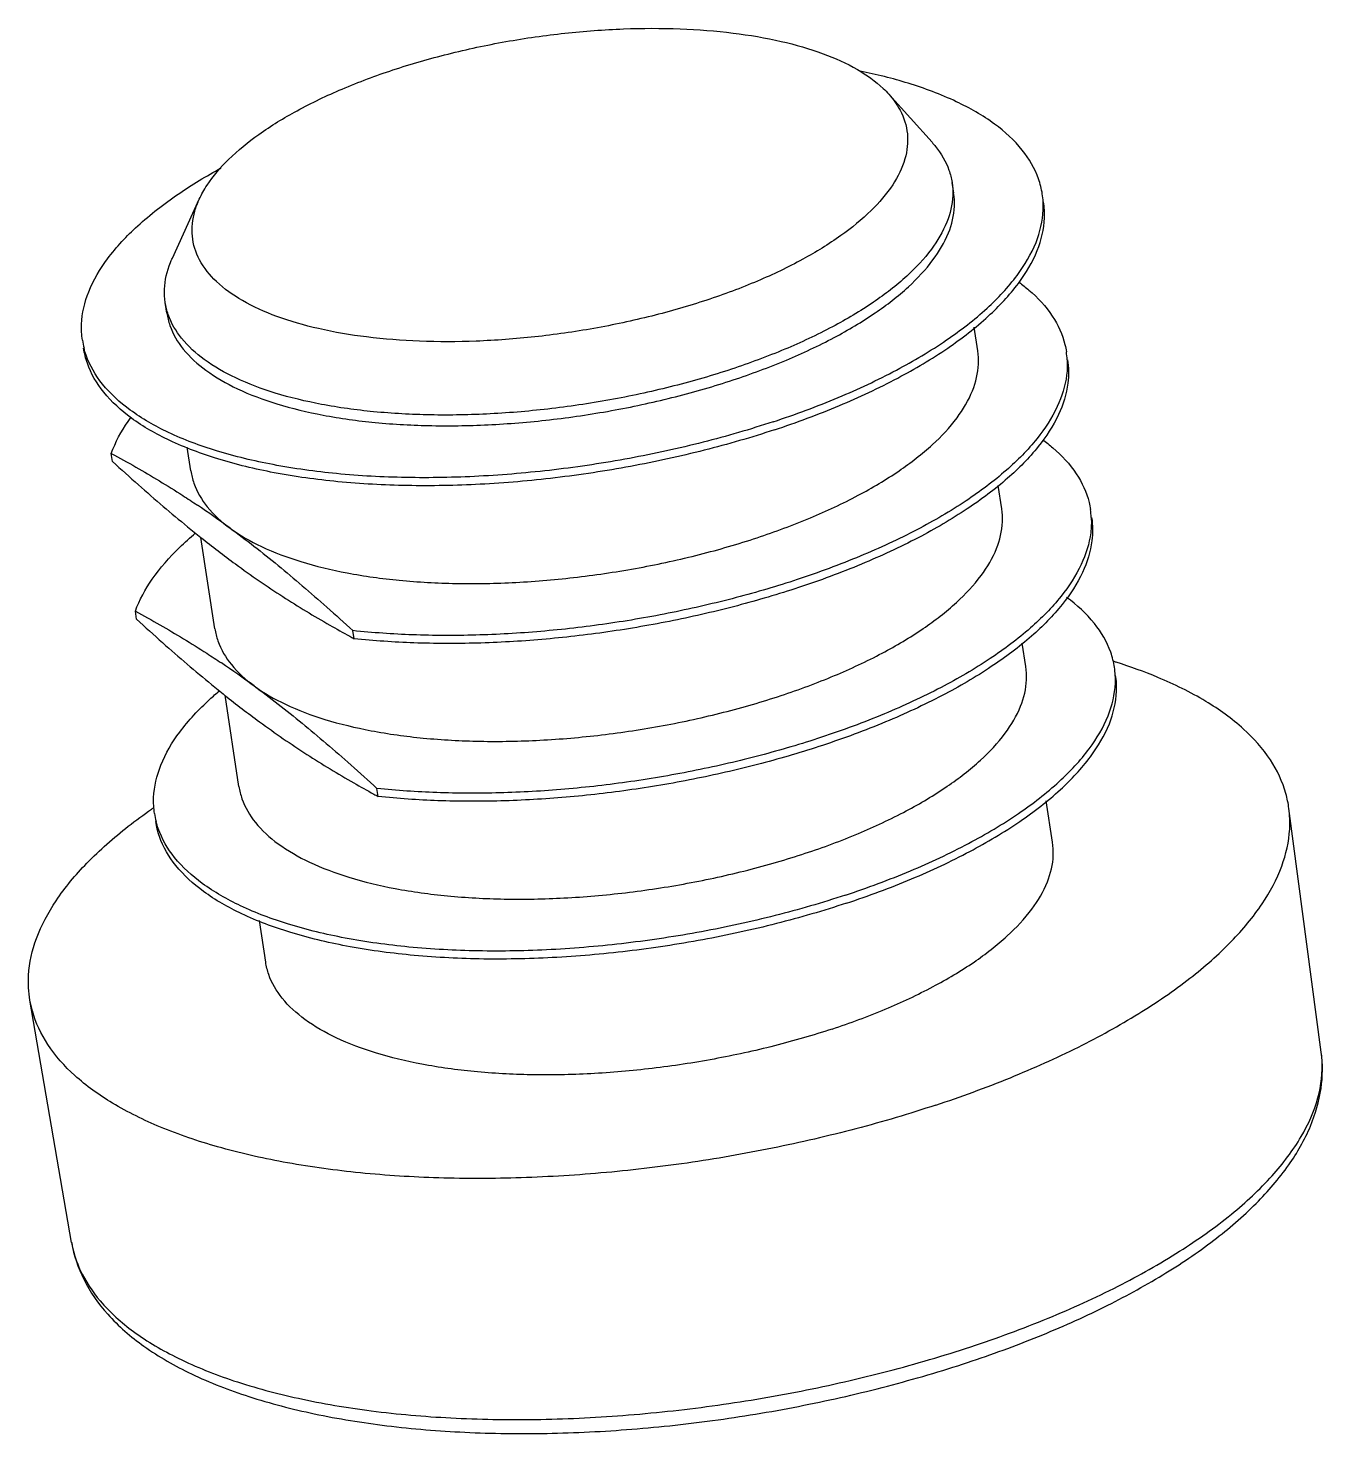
# Model space of a CAD drawing. Header units: millimetres. Extents: x 4911 to 5491, y 411 to 814.
# Drawn here: x 5081.25 to 5086.94, y 425.39 to 431.57 of the extents above; entities that cross this region are included whole.
import ezdxf

# ---------------------------------------------------------------- set-up
doc = ezdxf.new("R2010")
doc.units = ezdxf.units.MM

# ---------------------------------------------------------------- blocks, each defined once
blk = doc.blocks.new('*u43')
at = {"color": 7, "linetype": 'Continuous'}
for p, q in [((-0.2432587901002989, 7.565498570399939), (-0.5148523849002231, 7.867839078699944)), ((-0.1071419399004299, 7.245862000099919), (-0.1174377406005078, 7.31343865569994)), ((-5.01534865190024, 6.838435562899917), (-4.846115468100834, 7.2079392748999)), ((-5.05010118410064, 6.492765784799928), (-5.060396984899853, 6.56034244039995)), ((0.04386313809936837, 6.25473771749995), (0.02121855099903769, 6.403365832799921)), ((-5.391061038601038, 5.560896236299925), (-5.39875410500099, 5.61138980279992)), ((-4.899096106200886, 5.501641502199959), (-4.921759740100242, 5.650394631899928)), ((0.1948682161000761, 5.263613434899924), (0.1724688140993749, 5.410632273399926)), ((-4.748091028201088, 4.510517219599933), (-4.835373386400533, 5.083396395799923)), ((-5.24005596060033, 4.569771953699956), (-5.247749027000282, 4.620265520199951)), ((-3.873150730900306, 4.447723969099911), (-3.880843797300258, 4.498217535599906)), ((0.3458732939998299, 4.272489152299954), (0.3234738921000826, 4.419507990799957)), ((-4.59708595020038, 3.519392936999907), (-4.684368308400735, 4.092272113199897)), ((-3.722145652900508, 3.456599686499942), (-3.729838719400504, 3.507093252999937)), ((0.5140380399989226, 3.168737110299958), (0.4742337848992975, 3.429992984999899)), ((2.202193163198899, 1.850127243399925), (1.998756631099241, 3.381824748699955)), ((-4.428921204300423, 2.41564089499991), (-4.468744506200892, 2.677021784099907)), ((-5.647796285900768, 0.6541235840999207), (-5.909732585299935, 2.176908219399934))]:
    blk.add_line(p, q, dxfattribs=at)
for centre, radius, start, end in [((-0.07655278620040917, 7.161156260799942), 0.5323307847, 3.180097846700671, 8.658229633899557), ((-5.054796878800516, 6.402552701599916), 0.5315827120000001, 188.6534047055961, 194.1409413717989), ((0.07791365759931068, 6.171792441299942), 0.5287525734, 3.04293256819833, 8.526126214395905), ((-8.245287535900388, 0.2476972557999488), 6.071221563200001, 53.72420895290151, 56.08962032900862), ((0.228918735499974, 5.180668158699916), 0.5287525734, 3.04293256799994, 8.526126214503478), ((-0.4839166650999687, 10.54574145779992), 6.9843201886, 231.458195225291, 233.6993232181937), ((-0.07529742620044999, 11.46629612859988), 7.9802283728, 241.3570869928863, 241.581523664906), ((-8.094282456200744, -0.7434270241000718), 6.07122156, 53.72420894748227, 56.08962032819386), ((-0.1617996323002444, 0.8822123618999171), 3.5822778052, 72.53039298900929, 72.83120285051002), ((0.3764624476989411, 4.18778341299992), 0.5323307847, 3.180097846599863, 8.658229634103808), ((-0.3329115836004348, 9.554617179599916), 6.9843201943, 231.4581952248901, 233.6993232130099), ((0.07570764449974376, 10.47517183269991), 7.9802283577, 241.3570869928188, 241.5815236652018), ((-3.112524841701088, 0.449401966699952), 3.5641988586, 124.5193974463961, 124.7931980509786), ((-4.601781644900257, 3.429179853799951), 0.5315827120000001, 188.6534047058969, 194.1409413717041)]:
    blk.add_arc(centre, radius, start, end, dxfattribs=at)
for points, start_tangent, end_tangent in [([(-3.62950442590045, 8.020153239699937), (-3.283594315100345, 8.120246231999886), (-2.920233055299832, 8.197891379299904), (-2.54933219420036, 8.250970724499894), (-2.181008940600805, 8.278036401399959), (-1.825310192700272, 8.278350128899945), (-1.491938484999991, 8.251903349299937), (-1.189987328700226, 8.199417461799953), (-0.9276931642007185, 8.122324144699974), (-0.7122106925999105, 8.02272630259995), (-0.5494177140008105, 7.903340705099936), (-0.5149000504006835, 7.867909761799922)], (0.9494264105928196, 0.3139896349703761), (0.6688645946489238, -0.7433842573159085)), ([(-4.846172744501018, 7.207967515799965), (-4.797506958700978, 7.295399826299899), (-4.662321579600757, 7.45742888399991), (-4.472076965600536, 7.615090026299924), (-4.231962493900937, 7.764082668099945), (-3.948527861301045, 7.900342678499896), (-3.62950442590045, 8.020153239699937)], (0.4167120418426046, 0.9090385438381341), (0.9494264106002881, 0.3139896349477987)), ([(0.4497115024996674, 7.241293410599951), (0.426330873498955, 7.335658762499975), (0.3236311806995218, 7.51680637949994), (0.1497962069997811, 7.679858972999909), (-0.09089365369982261, 7.820801646899895), (-0.3925118183005907, 7.936163924799928), (-0.694743557000038, 8.012684920999959)], (-0.1505095956103384, 0.9886085482278634), (-0.9797373658336428, 0.2002865297251799)), ([(-0.5149000504006835, 7.867909761799922), (-0.443754796500798, 7.76742387999991), (-0.3981041490005737, 7.618683283999928), (-0.4137110021001718, 7.461176172899968), (-0.4901496417005546, 7.299198929899944), (-0.6253350209008204, 7.137169872199934), (-0.8155796349001321, 6.979508729899976), (-1.05569410660064, 6.830516088099898), (-1.339128739100488, 6.694256077699947), (-1.658152174600218, 6.574445516499964)], (0.6688645946319924, -0.7433842573311469), (-0.9494264105986873, -0.3139896349526392)), ([(-0.2432337734007888, 7.565521006299946), (-0.2209340775007149, 7.53924584579994), (-0.1367540014998667, 7.390764192499944), (-0.1175895515007142, 7.313415543399913)], (0.6676618332029122, -0.744464691227253), (0.1505095956403357, -0.9886085482232838)), ([(-5.580328357000326, 6.322572421999894), (-5.585983332500291, 6.422989255199923), (-5.540639895700224, 6.626609824399907), (-5.422033923699928, 6.834054963699941), (-5.233085888999994, 7.040216685199937), (-4.978448319300696, 7.240018603099941), (-4.709661079300531, 7.404109351499926)], (-0.1505095955707321, 0.98860854823389), (0.8767971984510622, 0.4808603464503733)), ([(-0.1175895515007142, 7.313415543399913), (-0.1129543257002297, 7.231106663699961), (-0.1501210772003105, 7.06420455779994), (-0.2473390870000003, 6.894167558399886), (-0.4022145253002236, 6.725182540799949), (-0.610933844700412, 6.561410476899937), (-0.8683576829007507, 6.406883978499934), (-1.168147410600795, 6.265408000899924), (-1.502921209700617, 6.140466152099918)], (0.1505095955653579, -0.9886085482347265), (-0.9494264105994101, -0.3139896349504577)), ([(-1.492625409000539, 6.072889496499897), (-1.157851609800673, 6.19783134529996), (-0.8580618821006283, 6.339307322899913), (-0.6006380439002896, 6.493833821299972), (-0.3919187246010551, 6.657605885099883), (-0.2370432863008318, 6.826590902699934), (-0.1398252764010977, 6.996627902199918), (-0.1026585250001517, 7.16353000809994), (-0.1072937508006362, 7.245838887799891)], (0.9494264105994106, 0.3139896349504545), (-0.150509595565361, 0.9886085482347271)), ([(-1.658152174600218, 6.574445516499964), (-2.004062285300279, 6.474352524199958), (-2.367423545199927, 6.39670737689994), (-2.738324406200263, 6.34362803169995), (-3.106647659800728, 6.316562354799942), (-3.462346407800396, 6.316248627299956), (-3.795718115500677, 6.342695406899907), (-4.097669271700397, 6.39518129439989), (-4.359963436199905, 6.472274611499927), (-4.575445907800713, 6.571872453599894), (-4.738238886400723, 6.691258051099908), (-4.843901803900735, 6.827174876199933), (-4.889552451501004, 6.975915472199972), (-4.873945598300452, 7.133422583299932), (-4.846172744501018, 7.207967515799965)], (-0.949426410592989, -0.3139896349698716), (0.4167120418637546, 0.9090385438284327)), ([(-1.240393120600856, 5.810295153199945), (-0.8319690856005764, 5.962724208799955), (-0.4662256177998643, 6.135324901499928), (-0.1521685351999622, 6.323847229499961), (0.1024690343992916, 6.523649147399965), (0.2914170691001345, 6.729810868899904), (0.4100230411995653, 6.937256008199938), (0.4553664778995881, 7.140876577399922), (0.4549582590989303, 7.190687143499929)], (0.949426410604566, 0.3139896349348691), (-0.0554158887075597, 0.9984633590065939)), ([(-1.23270005410086, 5.75980158669995), (-0.82427601910058, 5.91223064229996), (-0.4585325513999123, 6.084831334999933), (-0.1444754688000103, 6.273353662999966), (0.1101621009001974, 6.473155580899913), (0.2991101356001309, 6.679317302399909), (0.4177161075995173, 6.886762441599899), (0.4630595443995844, 7.090383010899927), (0.4574045688996193, 7.190799844099956)], (0.9494264105907403, 0.31398963497667), (-0.1505095955722888, 0.9886085482336535)), ([(-5.060245174000556, 6.56036555269992), (-5.064880399801041, 6.642674432399929), (-5.027713648400095, 6.80957653829995), (-5.015376411100078, 6.838448248099894)], (-0.1505095956957137, 0.9886085482148794), (0.4156323029583282, 0.9095327309874667)), ([(0.3039628075994187, 6.686448442999904), (0.3651423759993122, 6.63775205069993), (0.51233483139913, 6.474148422299947), (0.5920855976000894, 6.2947973055999), (0.600822648499161, 6.250185496499967)], (0.8041538373023043, -0.5944212361213144), (0.1485361850476034, -0.9889069732444754)), ([(-1.502921209700617, 6.140466152099918), (-1.864435838400823, 6.035134915099889), (-2.24378960660033, 5.952007894599888), (-2.631641565600148, 5.893131953599891), (-3.018441513000653, 5.859956813299959), (-3.394665150201035, 5.853299355599916), (-3.751048602800438, 5.873323509299894), (-4.078816527400704, 5.919536213299921), (-4.369898189800551, 5.99079955749994), (-4.617126193500553, 6.085358801699954), (-4.814412964600706, 6.200885583599927), (-4.956900648000556, 6.33453525029995), (-5.041080724000494, 6.483016903599946), (-5.060245174000556, 6.56036555269992)], (-0.9494264105990987, -0.3139896349513974), (-0.1505095955988503, 0.9886085482296142)), ([(-5.049949373300478, 6.492788897099899), (-5.030784923300416, 6.415440247999925), (-4.946604847200433, 6.266958594699929), (-4.804117163900628, 6.133308927899918), (-4.606830392800475, 6.017782145999945), (-4.359602389000429, 5.923222901799932), (-4.068520726600582, 5.851959557699956), (-3.740752802000316, 5.805746853699929), (-3.384369349400004, 5.785722699999951), (-3.00814571220053, 5.792380157599951), (-2.62134576490098, 5.825555297999927), (-2.233493805900252, 5.884431238999923), (-1.8541400376007, 5.967558259499924), (-1.492625409000539, 6.072889496499897)], (0.1505095955988503, -0.9886085482296142), (0.9494264105990972, 0.3139896349514008)), ([(-1.23270005410086, 5.75980158669995), (-1.673747901100796, 5.631297477599901), (-2.136559498299903, 5.529882512499967), (-2.609738888300853, 5.458053864499902), (-3.081634824100547, 5.417580193299955), (-3.540627661500366, 5.409458094999934), (-3.975415473600151, 5.433887562499933), (-4.375292341600471, 5.490267061399891), (-4.730411969800116, 5.577208341299922), (-5.032030134399974, 5.692570619199955), (-5.272719995100488, 5.833513293099941), (-5.446554968800228, 5.996565886499923), (-5.549254661600571, 6.177713503599932), (-5.572635290600374, 6.272078855499899)], (-0.9494264105958248, -0.3139896349612986), (-0.1505095955822207, 0.9886085482321556)), ([(-1.240393120600856, 5.810295153199945), (-1.681440967500748, 5.681791044099896), (-2.144252564799899, 5.580376079099949), (-2.617431954700805, 5.508547431099942), (-3.089327890500499, 5.46807375979995), (-3.548320727900318, 5.459951661499929), (-3.983108540100147, 5.484381128999928), (-4.382985408100467, 5.540760627899942), (-4.738105036200068, 5.627701907799917), (-5.039723200799926, 5.74306418569995), (-5.28041306150044, 5.884006859599936), (-5.454248035301134, 6.047059453099905), (-5.556947728000523, 6.228207070099927), (-5.570271406500979, 6.272682801499968)], (-0.949426410596999, -0.3139896349577466), (-0.2443866863151634, 0.9696778576165852)), ([(-1.34162033100074, 5.081765213899928), (-1.006846531799965, 5.206707062699934), (-0.7070568040999206, 5.348183040299887), (-0.4496329660005358, 5.502709538699946), (-0.2409136466003474, 5.666481602499971), (-0.08603820830103359, 5.835466620099965), (0.01117980159961007, 6.005503619599949), (0.04834655299964652, 6.172405725499971), (0.04371132720007154, 6.254714605199922)], (0.94942641059941, 0.3139896349504539), (-0.1505095956156006, 0.9886085482270653)), ([(0.605920710099781, 6.199860864199934), (0.602556294099486, 6.103831511899898), (0.5435049154993976, 5.905651553799942), (0.4162914452990663, 5.70482426049989), (0.2238465644995813, 5.505977557999927), (-0.02939582680028252, 5.313693838699919), (-0.3376007222004773, 5.13240437449997), (-0.6936664065005971, 4.966287207699907), (-1.089388042601058, 4.819170870599919)], (0.05333865709215892, -0.998576480626095), (-0.9494264105918554, -0.3139896349732996)), ([(0.6085157148991129, 6.199691929899927), (0.6102493605994823, 6.053337945399903), (0.551197981999394, 5.855157987299947), (0.4239845116990182, 5.654330693999896), (0.2315396308995332, 5.455483991499932), (-0.02170276030028617, 5.263200272199924), (-0.329907655700481, 5.081910807999918), (-0.6859733400006007, 4.915793641199912), (-1.081694976200197, 4.768677304099924)], (0.1485361851273542, -0.9889069732324771), (-0.9494264105966405, -0.3139896349588345)), ([(-5.39875410500099, 5.61138980279992), (-5.293370529200729, 5.811806646999912), (-5.276043258500067, 5.836173272799897)], (0.3370799263587927, 0.9414760343449805), (0.5901997522810843, 0.8072572405419204)), ([(0.4518736138998065, 5.69760338369997), (0.5161474538999755, 5.646627768099961), (0.6633399093989283, 5.483024139699921), (0.7430906754998432, 5.303673022999931), (0.7518277263989148, 5.25906121389994)], (0.8061438851799608, -0.5917195589018035), (0.1485361851994943, -0.9889069732216347)), ([(-5.39875410500099, 5.61138980279992), (-5.244936179000433, 5.525866486699897), (-5.096788644100343, 5.438638669499937), (-4.950180135199844, 5.346886307699947), (-4.858180562499911, 5.286272215099928)], (0.8794909751083645, -0.475915564678166), (0.8299542588003375, -0.5578314515148762)), ([(-5.391061038601038, 5.560896236299925), (-5.227884754900515, 5.413949187499952), (-5.072390104400256, 5.278498458899946), (-4.920373776600172, 5.151251789699927), (-4.835745204400155, 5.082929282599935)], (0.7382447380866701, -0.6745329544857976), (0.7823964613480311, -0.6227806815164619)), ([(-4.898941294000906, 5.501665073499908), (-4.879779845300618, 5.424315965399956), (-4.795599769300679, 5.27583431209996), (-4.65311208589992, 5.142184645299949)], (0.1505226032027374, -0.9886065678140509), (0.8063953581573132, -0.5913768057189437)), ([(-1.190615253000942, 4.090640931299959), (-0.8558414538001671, 4.215582780099908), (-0.5560517262001667, 4.357058757699917), (-0.2986278879998281, 4.51158525609992), (-0.08990856860054919, 4.675357319899945), (0.06496686969967413, 4.844342337499938), (0.1621848795994083, 5.014379336999923), (0.1993516309994448, 5.181281442899945), (0.1947164051998698, 5.263590322599953)], (0.9494264105994106, 0.3139896349504565), (-0.1505095955653585, 0.9886085482347224)), ([(-4.65311208589992, 5.142184645299949), (-4.455825314800677, 5.026657863399919), (-4.208597311100675, 4.932098619199905), (-3.917515648599874, 4.86083527509993), (-3.589747724000517, 4.814622571099903), (-3.23336427150025, 4.794598417399925), (-2.857140634199823, 4.801255874999924), (-2.470340686900272, 4.8344310153999), (-2.082488727900454, 4.893306956399897), (-1.703134959700037, 4.976433976899898), (-1.34162033100074, 5.081765213899928)], (0.8063953581524154, -0.5913768057256132), (0.949426410598512, 0.3139896349531727)), ([(-4.653112086200053, 5.142184645499924), (-4.502510104201065, 5.028388726899948), (-4.35145309750078, 4.907798175699895), (-4.199444093000238, 4.78055492959993), (-4.044021545600117, 4.645165882699928), (-3.880843797300258, 4.498217535599906)], (0.8063953581599589, -0.5913768057153408), (0.7382447380767004, -0.6745329544967091)), ([(0.7569257879995348, 5.208736581599965), (0.7535613720992842, 5.112707229299929), (0.6945099935001053, 4.914527271199916), (0.567296523299774, 4.713699977899921), (0.3748516423993351, 4.514853275399901), (0.1216092511995157, 4.322569556099893), (-0.1865956442006791, 4.141280091899944), (-0.5426613284998894, 3.97516292509988), (-0.9383829646003505, 3.828046587999893)], (0.05333865709215883, -0.9985764806260891), (-0.9494264105918548, -0.3139896349732994)), ([(0.7595207928989112, 5.208567647299901), (0.7612544384992361, 5.062213662799934), (0.7022030599000573, 4.864033704699921), (0.5749895896997259, 4.663206411399926), (0.3825447088993315, 4.464359708899906), (0.1293023175994676, 4.272075989599898), (-0.1789025778007272, 4.090786525399949), (-0.5349682620999374, 3.924669358599886), (-0.9306898982003986, 3.777553021499898)], (0.1485361851273538, -0.9889069732324752), (-0.9494264105966399, -0.3139896349588337)), ([(-5.247749027000282, 4.620265520199951), (-5.142365451200021, 4.820682364399886), (-4.970666455700666, 5.020623159799925), (-4.869480407500305, 5.112002334199929)], (0.3370799261754969, 0.9414760344106043), (0.765127608533697, 0.6438786707598844)), ([(-4.618792750000466, 4.916929126599939), (-4.469340202300373, 4.810677536899902), (-4.321649014200375, 4.712178591299903), (-4.175048496800628, 4.620434037599921), (-4.026970044600603, 4.533248078699899), (-3.90061438560042, 4.462654572699932)], (0.8063953581445151, -0.5913768057363965), (0.8776199939980106, -0.4793570132322545)), ([(-1.089388042601058, 4.819170870599919), (-1.473363064600562, 4.705444809899973), (-1.875038553400373, 4.612136034399896), (-2.286858403800579, 4.540999819099966), (-2.701075680500253, 4.493374340399896), (-3.109898349101059, 4.470155503599926), (-3.505635855700348, 4.471780088899891), (-3.880843797300258, 4.498217535599906)], (-0.9494264105993749, -0.3139896349505622), (-0.9943463152069145, 0.1061857120069833)), ([(-1.081694976200197, 4.768677304099924), (-1.46566999820061, 4.654951243399921), (-1.867345487000421, 4.561642467899901), (-2.279165337400627, 4.490506252599914), (-2.693382614100301, 4.442880773899901), (-3.102205282701107, 4.419661937099931), (-3.497942789300396, 4.421286522399896), (-3.873150730900306, 4.447723969099911)], (-0.9494264105993734, -0.3139896349505644), (-0.9943463152069145, 0.1061857120069833)), ([(0.9027267363999272, 4.267920562799929), (0.8793461074001243, 4.362285914699896), (0.7766464145997816, 4.543433531699975), (0.6025358110000525, 4.706688171099927)], (-0.1505095955258605, 0.9886085482407349), (-0.8066053752818932, 0.5910903218344544)), ([(-5.247749027000282, 4.620265520199951), (-5.093931101000635, 4.534742204099928), (-4.9457835660005, 4.447514386799924), (-4.799175057100001, 4.355762024999933), (-4.707175484500112, 4.295147932499958)], (0.87949097510837, -0.4759155646781656), (0.829954258800323, -0.5578314515148796)), ([(-5.24005596060033, 4.569771953699956), (-5.076879676900717, 4.422824904899926), (-4.921385026600547, 4.287374176399908), (-4.769368698800463, 4.160127507299933), (-4.684740126500401, 4.091804999999908)], (0.7382447380866666, -0.6745329544858032), (0.7823964613480299, -0.6227806815164643)), ([(-4.747936216001108, 4.510540790899881), (-4.72877476729991, 4.433191682799929), (-4.644594691300881, 4.284710029499934), (-4.502107007900122, 4.151060362699923)], (0.1505226032027255, -0.9886065678140461), (0.8063953581573132, -0.5913768057189437)), ([(-1.039610175100279, 3.099516648699932), (-0.7048363759004133, 3.224458497499938), (-0.4050466482003685, 3.365934475099948), (-0.1476228100000299, 3.520460973499894), (0.06109650940015854, 3.684233037299919), (0.2159719475994279, 3.853218054899912), (0.3131899575000716, 4.023255054299909), (0.3503567088991986, 4.190157160299918), (0.345721483199668, 4.272466039999927)], (0.9494264105994109, 0.3139896349504532), (-0.1505095956156019, 0.9886085482270662)), ([(1.998638630799178, 3.381835184699924), (1.979639231499277, 3.475072880599896), (1.882398063399705, 3.685906469699944), (1.713627948000067, 3.880091793399913), (1.476472753100097, 4.054011546499964), (1.175350231399534, 4.204425932999925), (0.9135996299992257, 4.299262361499927)], (-0.1310894696037982, 0.9913705417042545), (-0.953873970153671, 0.3002073434532797)), ([(-4.502107007900122, 4.151060362699923), (-4.304820236800879, 4.03553358079995), (-4.057592233100877, 3.940974336599936), (-3.766510570600076, 3.869710992499904), (-3.438742646099854, 3.823498288499934), (-3.082359193500452, 3.803474134799899), (-2.706135556200024, 3.810131592399898), (-2.319335608900474, 3.843306732799931), (-1.931483649900656, 3.90218267369994), (-1.552129881700239, 3.985309694299929), (-1.190615253000942, 4.090640931299959)], (0.8063953581524235, -0.5913768057256176), (0.949426410598512, 0.3139896349531727)), ([(-4.502107007900122, 4.151060362699923), (-4.351505026200357, 4.037264444299922), (-4.200448019500982, 3.916673893099926), (-4.04843901500044, 3.789430646999904), (-3.893016467700363, 3.654041600099958), (-3.729838719400504, 3.507093252999937)], (0.8063953581504747, -0.5913768057282647), (0.7382447380895204, -0.6745329544826826)), ([(-0.7873778866005523, 2.836922305399924), (-0.3789538517003166, 2.989351360999933), (-0.01321038390051399, 3.161952053699906), (0.3008466986993881, 3.350474381699939), (0.5554842682995513, 3.550276299599943), (0.7444323029994848, 3.756438021099939), (0.8630382750998251, 3.963883160399917), (0.9083817117989383, 4.167503729599957), (0.9079734930000996, 4.217314295699907)], (0.9494264106045655, 0.3139896349348668), (-0.05541588866460576, 0.9984633590089989)), ([(-0.7796848202006004, 2.786428738899929), (-0.3712607852003202, 2.938857794499938), (-0.005517317400517641, 3.111458487199911), (0.30853976509934, 3.299980815199888), (0.5631773347995477, 3.499782733099892), (0.7521253694994812, 3.705944454599944), (0.870731341499777, 3.913389593799934), (0.9160747782989347, 4.117010163099962), (0.9104198027998791, 4.217426996299935)], (0.9494264105907411, 0.31398963497667), (-0.1505095955722847, 0.9886085482336545)), ([(-5.127313123100976, 3.349199574199929), (-5.132968098600031, 3.449616407399958), (-5.087624661800874, 3.653236976599942), (-4.969018689800578, 3.86068211589992), (-4.780070655100644, 4.066843837399915), (-4.71863041350025, 4.120747376899885)], (-0.1505095955562906, 0.9886085482361014), (0.7649362421686506, 0.64410600479806)), ([(-4.467787672299892, 3.925804844199945), (-4.318335124300575, 3.819553254299933), (-4.170643936300621, 3.721054308699934), (-4.02404341879992, 3.629309754999952), (-3.875964966600804, 3.542123796099929), (-3.749609307600622, 3.471530290099963)], (0.8063953581146045, -0.5913768057771733), (0.8776199939801259, -0.479357013264977)), ([(-0.9383829646003505, 3.828046587999893), (-1.322357986700808, 3.714320527299947), (-1.724033475400574, 3.621011751799927), (-2.135853325800781, 3.54987553649994), (-2.550070602600499, 3.502250057799927), (-2.958893271200395, 3.4790312209999), (-3.35463077770055, 3.480655806299922), (-3.729838719400504, 3.507093252999937)], (-0.9494264105993744, -0.3139896349505646), (-0.994346315206914, 0.1061857120069828)), ([(-0.9306898982003986, 3.777553021499898), (-1.314664920200812, 3.663826960799952), (-1.716340409000622, 3.570518185299932), (-2.128160259400829, 3.499381969999945), (-2.542377536100503, 3.451756491299932), (-2.951200204700399, 3.428537654499905), (-3.346937711300598, 3.430162239799927), (-3.722145652900508, 3.456599686499942)], (-0.9494264105993735, -0.3139896349505638), (-0.9943463152069145, 0.1061857120069833)), ([(-4.596934139301084, 3.519416049299934), (-4.577769689300112, 3.442067400199903), (-4.493589613301083, 3.293585746899907), (-4.351101930000368, 3.159936080099897), (-4.153815158900215, 3.044409298199923), (-3.906587155101079, 2.949850053999967), (-3.615505492700322, 2.878586709899935), (-3.287737568100056, 2.832374005899908), (-2.931354115500653, 2.81234985219993), (-2.555130478300271, 2.819007309799929), (-2.168330530900676, 2.852182450199962), (-1.780478571999993, 2.911058391099914), (-1.401124803700441, 2.994185411699959), (-1.039610175100279, 3.099516648699932)], (0.1505095955988346, -0.9886085482296102), (0.9494264105990984, 0.3139896349513976)), ([(-5.909633462000784, 2.176866583599917), (-5.918423197600532, 2.332859548399938), (-5.868538406301013, 2.564970410799901), (-5.745797281300838, 2.80131392559997), (-5.552486257500277, 3.037487460299928), (-5.292206353400616, 3.269091548999938), (-5.146314022000297, 3.376382505399931)], (-0.1683616342867619, 0.9857252964697104), (0.8212138006122923, 0.5706206215025083)), ([(-0.2198477373003698, 1.517909969099946), (0.2488294657996448, 1.690129600399928), (0.6764080135999393, 1.882878513099968), (1.054922926899962, 2.092566159799958), (1.377323189099116, 2.31528645629993), (1.637603093099642, 2.546890544899952), (1.830914116999338, 2.783064079699898), (1.953655241999513, 3.019407594499967), (2.003540033199897, 3.251518456799886), (1.998638630799178, 3.381835184699924)], (0.9494264106017458, 0.3139896349433928), (-0.1310894695720183, 0.991370541708468)), ([(-0.7796848202006004, 2.786428738899929), (-1.220732667200537, 2.657924629799936), (-1.683544264400552, 2.556509664699945), (-2.156723654400594, 2.484681016699938), (-2.628619590100243, 2.444207345499933), (-3.087612427600106, 2.436085247199912), (-3.522400239700801, 2.460514714699912), (-3.922277107700211, 2.516894213599926), (-4.277396735900766, 2.603835493499901), (-4.579014900500624, 2.719197771399934), (-4.819704761200228, 2.860140445299919), (-4.993539734899969, 3.023193038699901), (-5.096239427700311, 3.204340655799911), (-5.119620056701024, 3.29870600759989)], (-0.9494264105958242, -0.3139896349612978), (-0.1505095955822158, 0.9886085482321559)), ([(-0.7873778866005523, 2.836922305399924), (-1.228425733600488, 2.708418196299931), (-1.691237330900549, 2.607003231299927), (-2.164416720800546, 2.535174583299977), (-2.636312656600239, 2.494700911999928), (-3.095305494000058, 2.486578813699907), (-3.530093306200797, 2.511008281199906), (-3.929970174100163, 2.567387780099921), (-4.285089802300718, 2.654329059999952), (-4.586707966900576, 2.769691337899928), (-4.827397827601089, 2.910634011799914), (-5.001232801399965, 3.07368660529994), (-5.103932494100263, 3.254834222299905), (-5.117256172600719, 3.29930995369989)], (-0.9494264105969987, -0.3139896349577481), (-0.2443866863151617, 0.9696778576165976)), ([(-0.8714454291002767, 1.995764606699936), (-0.5366716300004555, 2.120706455499942), (-0.2368819023004107, 2.262182433099952), (0.02054193589901843, 2.416708931499898), (0.2292612552992068, 2.580480995299922), (0.3841366935994301, 2.749466012899916), (0.4813547033991199, 2.9195030123999), (0.5185214549001103, 3.086405118299922), (0.5138858073996744, 3.168716767599904)], (0.9494264105965627, 0.3139896349590667), (-0.1505159343722191, 0.9886075831694097)), ([(-0.8714454291002767, 1.995764606699936), (-1.232960057800483, 1.890433369699963), (-1.6123138260009, 1.807306349199962), (-2.000165785000718, 1.748430408199965), (-2.386965732400313, 1.715255267799932), (-2.763189369600695, 1.708597810199933), (-3.119572822201008, 1.728621963899968), (-3.44734074670032, 1.774834667899938), (-3.738422409200211, 1.846098011999914), (-3.985650412900213, 1.940657256299914), (-4.182937184000366, 2.0561840380999), (-4.325424867400216, 2.189833704899911), (-4.409604943401064, 2.338315358199907), (-4.428768971800309, 2.415661237699965)], (-0.9494264105927818, -0.3139896349704971), (-0.1505159343656599, 0.9886075831704056)), ([(-0.2198477373003698, 1.517909969099946), (-0.7208930260003399, 1.369427745199914), (-1.244972874700579, 1.247448871599943), (-1.782324667400644, 1.154245583799934), (-2.322938556900226, 1.091554082899961), (-2.856743929200093, 1.060542192699927), (-3.373797000400373, 1.061787606299958), (-3.864466050000374, 1.095267123799943), (-4.319610842000657, 1.160357085199962), (-4.730752890100121, 1.255844987599914), (-5.090233395800169, 1.379952072199899), (-5.391355917499823, 1.530366458799904), (-5.628511112300657, 1.704286211899898), (-5.797281227700296, 1.898471535599924), (-5.894522395799868, 2.109305124699972), (-5.909633462000784, 2.176866583599917)], (-0.9494264105956216, -0.3139896349619112), (-0.1683616342718079, 0.9857252964722552)), ([(-0.01963815760063881, -0.09842882700007749), (0.4260460680998222, 0.06493063489995166), (0.836728387799667, 0.2487369162998903), (1.205709759499769, 0.450777482499916), (1.526599004799209, 0.6688346029999366), (1.792926622099912, 0.9004663215999358), (1.997575658098867, 1.141831363199913), (2.133926319399507, 1.385695315799921), (2.200606466300087, 1.623158350199901), (2.202193163198899, 1.850127243399925)], (0.9494264106012531, 0.3139896349448829), (-0.1316614819691372, 0.991294736274582)), ([(0, -5.684341886080801e-14), (0.4854494926994448, 0.179225652399964), (0.9259059593996426, 0.3805515259999197), (1.312403555499259, 0.5998795777999248), (1.637073163499736, 0.832744301499929), (1.893306062699594, 1.074405612899909), (2.075885915799518, 1.319943850499953), (2.181095969699527, 1.564360609799905), (2.206794440498925, 1.802680261099908), (2.202128811599323, 1.850118582999926)], (0.9494264105957175, 0.3139896349616212), (-0.1333783703035348, 0.9910651897504854)), ([(-5.647796285900768, 0.6541235840999207), (-5.57185556280092, 0.4238949268999477), (-5.421520175400474, 0.2047672554999735), (-5.193889399200998, 0.003606451999928595), (-4.894997067700388, -0.1703405416000692), (-4.535055432700574, -0.3122926194000684), (-4.123470603200985, -0.420884008400094), (-3.668492716500623, -0.4958013155001026), (-3.178322682000726, -0.5368854340000553), (-2.661803646000408, -0.5441195520000974), (-2.128279664100774, -0.5178105871000298), (-1.587434663000749, -0.4586794602000737), (-1.049171975701029, -0.3679086661001065), (-0.5233663062008418, -0.2471407021000687), (-0.01963815760063881, -0.09842882700007749)], (0.1695217717125022, -0.9855264425247328), (0.9494264105959455, 0.3139896349609378)), ([(-5.647691007499816, 0.6541418491999593), (-5.601939615500669, 0.4996548765999478), (-5.593874522900478, 0.4814236473999358)], (0.1709415351660765, -0.9852811738560022), (0.4171746598466309, -0.9088263327951076)), ([(-5.593874522900478, 0.4814236473999358), (-5.468674751900835, 0.2878610618998891), (-5.259194199000376, 0.09595601249992569), (-4.977762319900648, -0.072153685900048), (-4.630108349099828, -0.2130457521000721), (-4.223309386500659, -0.3238520813000605), (-3.765646866500902, -0.4023169290001078), (-3.266437247900285, -0.4468430146000628), (-2.735843295300583, -0.4565238917000443), (-2.184665976200449, -0.4311624872000834), (-1.624126283601072, -0.3712751275000983), (-1.065634027499982, -0.2780807860000323), (-0.5205601999005012, -0.1534769270000425), (0, -5.684341886080801e-14)], (0.4171746598066856, -0.9088263328134666), (0.9494264105952261, 0.3139896349631078))]:
    blk.add_spline(points, degree=3, dxfattribs=dict(at, start_tangent=start_tangent, end_tangent=end_tangent))

msp = doc.modelspace()

# ---------------------------------------------------------------- block references
at = {"xscale": 0.7, "yscale": 0.7, "zscale": 0.7}
msp.add_blockref('*u43', (5085.394733852706, 425.7731495479993), dxfattribs=at)

doc.saveas('drawing.dxf')
